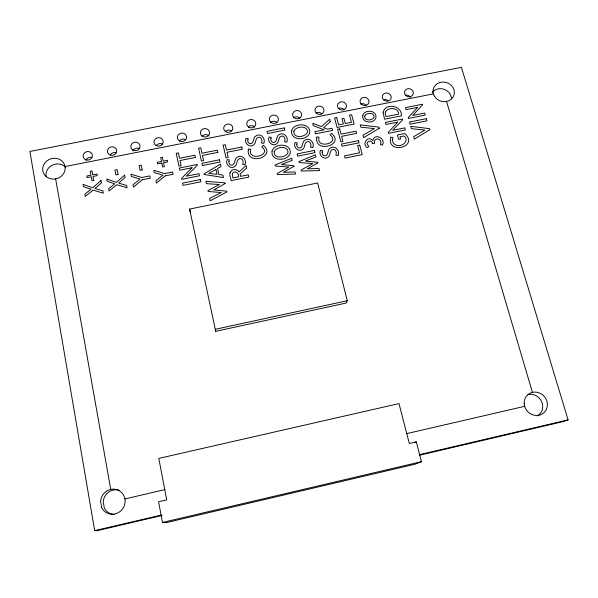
<?xml version="1.0" encoding="UTF-8"?>
<svg xmlns="http://www.w3.org/2000/svg" width="598" height="598" viewBox="0 0 598 598"><rect width="100%" height="100%" fill="white"/><g stroke="black" fill="none" stroke-linecap="round" stroke-linejoin="round"><path stroke-width="0.9" d="M347.274 300.727L346.377 302.999L215.706 331.314L215.265 329.304L347.274 300.727L317.65 182.973L189.618 209.068L215.706 331.314M414.855 442.64L416.305 441.862L421.455 461.656L415.064 464.198L166.334 522.615L162.477 522.458L158.575 501.804L166.722 499.906L158.791 458.404L398.993 403.583L409.309 443.484L416.305 441.862M162.163 515.439L97.467 530.576L94.678 530.65L29.9 151.451L461.424 67.35L568.1 419.878L563.077 421.612L419.49 455.213M94.678 530.65L161.438 515.028M419.348 454.689L568.1 419.878M162.477 522.458L421.455 461.656M124.945 498.926L164.899 489.613M406.655 433.64L524.655 406.326M372.621 143.527L374.505 143.154M65.055 166.55A11.355 10.338 -16.6 0 0 46.846 160.907A11.355 10.338 -16.6 0 0 49.851 178.593A11.355 10.338 -16.6 0 0 65.055 166.55L433.408 93.871M372.591 143.43L371.38 141.479L370.424 141.121L368.084 141.577L367.075 143.161L367.209 144.342L368.831 146.405L367.508 147.699C361.177 144.484 367.89 134.632 372.808 140.642C374.378 132.397 386.375 138.579 382.376 145.142L380.298 144.454C382.765 141.24 378.123 136.807 375.103 139.962A3.199 2.945 14.4 0 0 374.326 141.606L374.46 142.974M446.534 101.451L532.422 392.363M189.618 209.068L190.299 212.2M55.629 178.899L110.735 489.456M156.355 145.471A4.552 4.193 -7.5 0 1 162.663 144.23M133.01 150.95A4.567 4.208 -9.7 0 1 139.887 148.715M110.548 154.486A4.59 4.216 -11.8 0 1 115.855 152.759M86.067 160.197A4.612 4.223 -13.8 0 1 91.965 157.461M225.708 131.149A4.5 4.156 -0.6 0 1 231.164 130.753M202.012 136.486A4.515 4.171 -3 0 1 209.151 135.963M179.415 140.934A4.53 4.179 -5.3 0 1 185.686 139.7M46.098 176.246A11.175 10.196 -16.8 0 1 52.609 165.011A11.175 10.196 -16.8 0 1 65.713 167.35M432.324 92.339A10.6 9.568 17.7 0 1 444.045 89.259A10.6 9.568 17.7 0 1 451.453 98.805M528.004 394.523A11.878 11.056 48.2 0 1 541.713 401.781A11.878 11.056 48.2 0 1 537.34 415.961M114.196 514.452A12.536 11.9 -56.2 0 1 104.284 507.814L103.23 501.565A12.536 11.9 -56.2 0 1 119.436 490.338M405.564 95.217A4.418 4.007 15.3 0 1 410.49 97.332M383.729 99.515A4.425 4.029 13.7 0 1 387.96 100.763M360.803 104.164A4.433 4.051 12 0 1 366.111 105.069M338.588 108.53A4.44 4.066 10.2 0 1 343.91 109.434M316.439 112.887A4.448 4.089 8.2 0 1 321.776 113.792M293.513 117.813A4.463 4.104 6.2 0 1 299.8 118.12M270.64 122.313A4.47 4.126 4 0 1 276.949 122.62M248.357 126.701A4.485 4.141 1.7 0 1 254.681 127M383.071 112.267L384.536 119.189L401.422 115.833C402.148 105.405 385.605 102.557 383.071 112.267M322.217 152.169C321.604 154.628 324.295 157.012 326.523 155.36C328.623 153.23 327.532 148.999 330.761 147.699C335.5 145.127 340.105 151.137 338.244 155.525L335.874 155.151C337.055 152.841 335.889 148.88 332.772 149.425C329.378 150.24 330.731 154.83 328.534 156.833C324.303 160.81 318.263 155.256 320.326 150.449L322.539 150.689L322.217 152.169M296.862 144.297C296.227 146.757 298.918 149.119 301.138 147.482C303.246 145.359 302.199 141.128 305.436 139.85C310.16 137.271 314.757 143.273 312.851 147.639L310.489 147.272C311.685 144.978 310.541 141.016 307.432 141.562C304.038 142.369 305.346 146.951 303.141 148.947C298.918 152.909 292.871 147.385 294.978 142.586L297.191 142.825L296.862 144.297M392.37 139.476L392.931 142.302A5.15 4.732 16.1 0 0 395.465 144.723C400.944 148.192 410.325 140.949 404.009 135.955L400.032 136.755L400.653 138.968L398.679 139.364L397.461 134.976L404.839 133.496C419.699 147.325 386.121 154.904 390.733 137.129L392.893 137.645L392.37 139.476M270.901 138.796C270.244 141.255 272.942 143.617 275.162 141.973C277.285 139.865 276.283 135.626 279.52 134.363C284.244 131.784 288.827 137.779 286.883 142.137L284.513 141.771C285.739 139.491 284.618 135.522 281.501 136.075C278.1 136.867 279.371 141.457 277.151 143.438C272.927 147.392 266.88 141.883 269.033 137.092L271.245 137.331L270.901 138.796M362.747 115.616C361.633 123.225 374.213 124.279 375.918 117.634C377.084 109.995 364.436 109.023 362.747 115.616M247.849 139.984C247.168 142.451 249.867 144.813 252.094 143.169C254.24 141.061 253.26 136.807 256.52 135.544C261.251 132.95 265.833 138.975 263.838 143.333L261.476 142.967C262.716 140.694 261.618 136.703 258.493 137.256C255.077 138.048 256.318 142.653 254.083 144.634C249.844 148.603 243.782 143.079 245.987 138.28L248.2 138.519L247.849 139.984M228.974 161.378C228.272 163.867 230.985 166.274 233.235 164.6C235.41 162.462 234.446 158.156 237.735 156.87C242.534 154.232 247.116 160.376 245.075 164.756L242.691 164.39C243.947 162.103 242.885 158.044 239.716 158.605C236.27 159.419 237.496 164.076 235.231 166.087C230.94 170.124 224.848 164.487 227.105 159.651L229.34 159.89L228.974 161.378M316.663 137.764C315.071 153.865 345.375 144.783 331.479 133.279L329.999 134.834C340.987 143.199 315.751 149.627 319.055 137.204L316.865 136.875L316.663 137.764M291.652 130.708C290.262 140.919 306.849 141.068 309.637 133.055C311.274 122.725 294.067 122.306 291.652 130.708M248.267 149.866C246.398 166.147 277.091 156.945 263.314 145.329L261.789 146.899C272.695 155.353 247.146 161.864 250.697 149.306L248.491 148.969L248.267 149.866M272.038 151.152C270.55 161.497 287.339 161.617 290.142 153.507C291.869 143.042 274.46 142.653 272.038 151.152M364.631 116.147C364.152 121.207 372.614 120.878 374.042 117.111C374.527 112.065 366.058 112.394 364.631 116.147M293.835 131.261C293.132 138.706 304.965 137.428 307.424 132.502C308.351 125.139 295.816 125.842 293.835 131.261M274.235 151.705C273.473 159.255 285.448 157.932 287.922 152.953C288.909 145.493 276.224 146.226 274.235 151.705M232.36 173.39L232.846 177.935L238.557 176.784C239.447 173.069 234.506 169.839 232.36 173.39M229.968 172.792L229.841 175.139L231.194 180.618L248.775 177.075L248.252 174.833L240.598 176.373L240.172 173.973L246.682 168.09L246.092 165.534L239.133 171.903L238.273 170.796L235.395 169.54A5.816 5.434 -0.8 0 0 231.65 170.43L229.968 172.792M385.463 111.819L385.232 113.852L386.024 116.625L398.634 114.121C398.582 107.363 388.274 106.915 385.463 111.819M417.606 107.348L408.232 117.567L408.479 118.426L425.298 115.078L424.715 113.037L412.657 115.436L422.607 104.897L422.427 104.254L405.422 107.618L405.997 109.651L417.606 107.348M397.692 122.149L388.199 132.472L388.438 133.339L405.384 129.945L404.809 127.89L392.662 130.319L402.738 119.667L402.559 119.017L385.433 122.426L385.994 124.481L397.692 122.149M192.033 167.732L181.583 178.443L181.777 179.348L199.47 175.797L199.007 173.659L186.322 176.201L197.4 165.145L197.25 164.472L179.37 168.038L179.819 170.168L192.033 167.732M330.275 121.663L323.578 127.695L327.36 129.175L331.987 128.256L332.555 130.431L315.43 133.832L314.869 131.657L324.191 129.803L313.367 125.737L312.754 123.323L321.38 126.604L329.655 119.271L330.275 121.663M124.593 175.177L116.416 182.412L106.758 178.996L107.192 181.269L114.726 183.818L108.619 188.729L109.038 190.971L116.819 184.73L127.068 187.772L126.619 185.477L118.688 183.108L125.064 177.569L124.593 175.177M100.98 180.529L92.727 187.794L83.062 184.371L83.481 186.651L91.016 189.215L84.864 194.141L85.267 196.391L93.116 190.127L103.379 193.176L102.946 190.874L95 188.497L101.436 182.928L100.98 180.529M165.13 175.864L156.414 183.152L155.936 180.828L162.85 175.162L154.247 172.605L153.768 170.295L164.659 173.614L172.598 172.03L173.076 174.28L165.13 175.864M142.294 179.759L133.496 187.077L133.033 184.737L140.014 179.056L131.396 176.492L130.94 174.175L141.838 177.509L149.814 175.917L150.27 178.167L142.294 179.759M429.76 129.736L414.324 139.11L413.644 136.695L424.924 130.102L411.372 128.66L410.714 126.335L429.446 128.645L429.76 129.736M379.281 128.256L363.644 137.637L362.993 135.215L374.423 128.615L360.841 127.172L360.213 124.847L378.983 127.157L379.281 128.256M220.46 164.136L203.993 173.883L204.127 174.474L223.48 177.569L222.912 175.05L218.928 174.586L217.56 168.487L221.013 166.61L220.46 164.136M317.785 162.88L307.335 168.83L318.951 168.472L319.489 170.587L301.362 171.043L301.108 170.034L312.799 163.59L299.262 162.566L299.015 161.565L315.49 154.8L316.021 156.9L305.399 161.064L317.643 162.32L317.785 162.88M293.91 166.334L283.385 172.306L295.038 171.94L295.554 174.063L277.375 174.526L277.128 173.51L288.901 167.051L275.327 166.02L275.087 165.018L291.667 158.231L292.183 160.339L281.494 164.517L293.768 165.773L293.91 166.334M225.08 183.549L213.778 189.955L226.791 191.173L226.956 191.883L210.152 200.786L209.636 198.416L221.275 192.563L208.097 191.42L207.925 190.627L219.459 184.543L206.392 183.653L205.876 181.306L224.915 182.839L225.08 183.549M215.938 169.473L208.709 173.36L217.029 174.347L215.938 169.473M358.538 140.65L341.421 144.081L341.996 146.271L359.121 142.84L358.538 140.65M314.391 150.442L297.116 153.91L297.662 156.115L314.952 152.647L314.391 150.442M359.734 145.142L357.626 145.561L359.562 152.834L344.5 155.869L345.076 158.081L362.253 154.613L359.734 145.142M200.293 179.564L182.577 183.123L183.063 185.38L200.786 181.814L200.293 179.564M241.794 147.033L226.5 150.076L225.282 144.701L223.136 145.12L226.029 157.879L228.182 157.446L227.008 152.281L242.31 149.238L241.794 147.033M161.834 163.067L157.693 163.889L157.364 162.312L161.505 161.49L160.698 157.603L162.394 157.267L163.209 161.154L167.373 160.324L167.702 161.901L163.538 162.723L164.353 166.618L162.649 166.954L161.834 163.067M217.814 152.385L202.445 155.435L203.589 160.615L201.429 161.049L198.618 148.259L200.771 147.833L201.96 153.223L217.321 150.173L217.814 152.385M195.471 157.461L180.028 160.526L181.142 165.728L178.966 166.162L176.238 153.32L178.398 152.894L179.549 158.298L194.985 155.241L195.471 157.461M339.649 128.862L337.556 129.28L340.838 141.853L342.946 141.434L341.608 136.344L356.595 133.354L356.012 131.179L341.039 134.161L339.649 128.862M118.045 174.467L115.907 174.893L114.973 170.079L117.103 169.653L118.045 174.467M142.204 169.922L140.082 170.348L139.11 165.549L141.233 165.123L142.204 169.922M93.774 180.379L92.047 180.723L91.307 176.791L87.106 177.628L86.807 176.036L91.008 175.199L90.276 171.267L91.995 170.931L92.735 174.855L96.958 174.018L97.257 175.61L93.034 176.447L93.774 180.379M219.488 159.808L201.922 163.306L202.416 165.541L219.989 162.036L219.488 159.808M426.337 118.673L409.495 122.037L410.108 124.19L426.957 120.826L426.337 118.673M284.214 127.927L266.985 131.336L267.508 133.518L284.753 130.11L284.214 127.927M336.696 117.574L334.603 117.985L337.078 127.456L354.121 124.07L351.631 114.741L349.546 115.16L351.452 122.321L345.323 123.539L343.94 118.307L341.966 118.696L343.342 123.936L338.61 124.87L336.696 117.574M101.63 507.493L100.561 501.139A12.752 12.102 -56 0 1 118.09 490.113A12.752 12.102 -56 0 1 121.469 510.199A12.752 12.102 -56 0 1 101.63 507.493M202.445 136.337A4.582 4.223 -2.9 0 0 209.539 133.003A4.582 4.223 -2.9 0 0 202.909 129.026A4.582 4.223 -2.9 0 0 202.445 136.337M225.767 131.747A4.567 4.208 -0.5 0 0 232.816 128.428A4.567 4.208 -0.5 0 0 226.179 124.466A4.567 4.208 -0.5 0 0 225.767 131.747M179.46 140.859A4.605 4.238 -5.2 0 0 186.598 137.51A4.605 4.238 -5.2 0 0 179.976 133.518A4.605 4.238 -5.2 0 0 179.46 140.859M156.003 145.478A4.62 4.253 -7.4 0 0 163.194 142.107A4.62 4.253 -7.4 0 0 156.571 138.108A4.62 4.253 -7.4 0 0 156.003 145.478M132.808 150.038A4.642 4.261 -9.6 0 0 140.037 146.66A4.642 4.261 -9.6 0 0 133.429 142.645A4.642 4.261 -9.6 0 0 132.808 150.038M110.481 155.121A4.664 4.276 -11.7 0 0 116.632 150.135A4.664 4.276 -11.7 0 0 109.06 147.863A4.664 4.276 -11.7 0 0 110.481 155.121M86.142 159.913A4.687 4.283 -13.7 0 0 92.346 154.904A4.687 4.283 -13.7 0 0 84.767 152.625A4.687 4.283 -13.7 0 0 86.142 159.913M434.514 96.33A10.757 9.695 17.6 0 0 452.985 97.19A10.757 9.695 17.6 0 0 443.596 82.083A10.757 9.695 17.6 0 0 434.514 96.33M524.177 403.336A12.08 11.227 48 0 0 541.938 414.137A12.08 11.227 48 0 0 541.242 393.88A12.08 11.227 48 0 0 524.177 403.336M338.715 108.642A4.507 4.119 10.2 0 0 346.279 107.147A4.507 4.119 10.2 0 0 340.89 101.832A4.507 4.119 10.2 0 0 338.715 108.642M405.765 95.456A4.485 4.059 15.2 0 0 413.225 93.983A4.485 4.059 15.2 0 0 407.776 88.721A4.485 4.059 15.2 0 0 405.765 95.456M383.55 99.829A4.492 4.081 13.7 0 0 391.04 98.349A4.492 4.081 13.7 0 0 385.613 93.064A4.492 4.081 13.7 0 0 383.55 99.829M361.312 104.202A4.5 4.104 12 0 0 368.839 102.714A4.5 4.104 12 0 0 363.427 97.414A4.5 4.104 12 0 0 361.312 104.202M316.192 113.074A4.515 4.141 8.2 0 0 323.787 111.572A4.515 4.141 8.2 0 0 318.413 106.235A4.515 4.141 8.2 0 0 316.192 113.074M293.827 117.47A4.53 4.164 6.2 0 0 301.459 115.967A4.53 4.164 6.2 0 0 296.1 110.608A4.53 4.164 6.2 0 0 293.827 117.47M270.558 122.052A4.537 4.179 4 0 0 278.227 120.534A4.537 4.179 4 0 0 272.89 115.16A4.537 4.179 4 0 0 270.558 122.052M248.805 127.217A4.552 4.193 1.8 0 0 255.809 123.906A4.552 4.193 1.8 0 0 249.164 119.959A4.552 4.193 1.8 0 0 248.805 127.217"/></g></svg>
